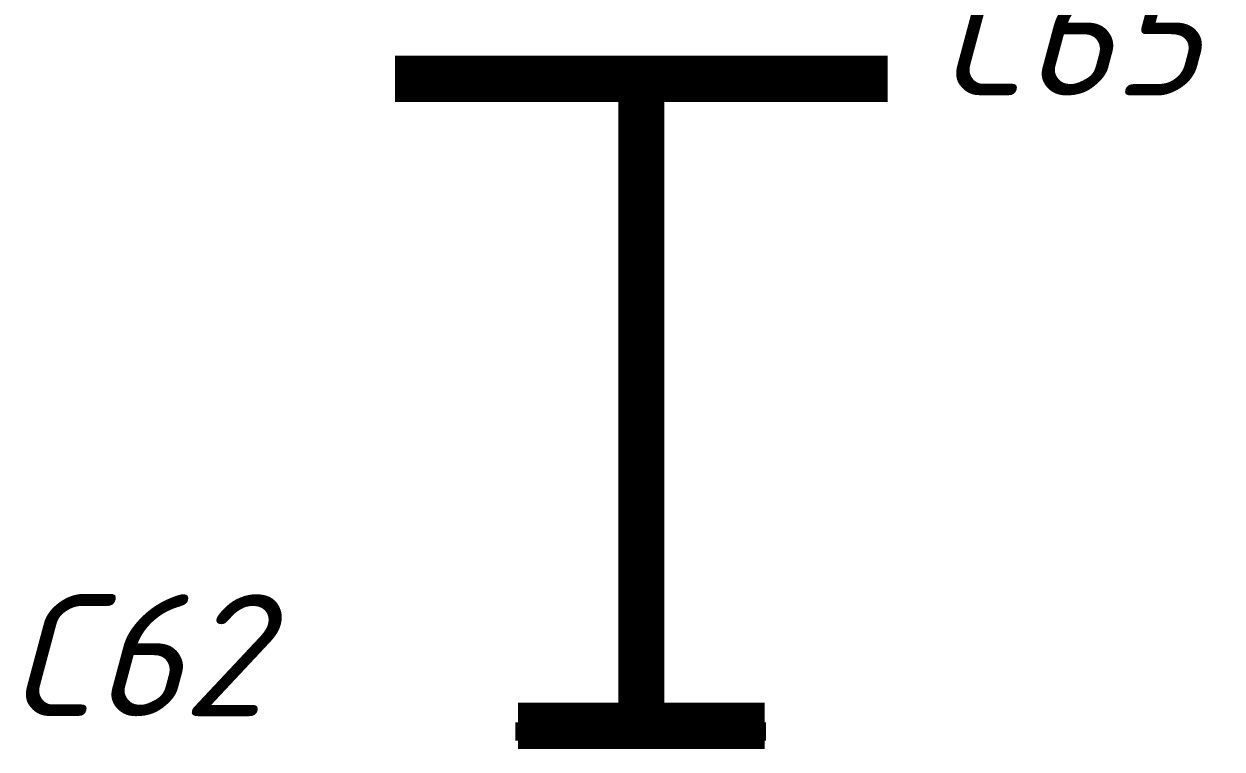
# Model space of a CAD drawing. Header units: inches. Extents: x 0 to 841, y 0 to 594.
# Drawn here: x 597.49 to 616.93, y 489.62 to 501.37 of the extents above; entities that cross this region are included whole.
import ezdxf

# ---------------------------------------------------------------- set-up
doc = ezdxf.new("R2010")
doc.units = ezdxf.units.IN
doc.layers.add('Sheet', color=255, linetype='Continuous')
doc.styles.get("Standard").update_dxf_attribs({"font": 'isocpeui.ttf'})

msp = doc.modelspace()

# ---------------------------------------------------------------- linework, layer by layer
at = {"layer": 'Sheet'}
for points in [[(611.504, 500.48, 0.749, 0.749, 0), (603.509, 500.48, 0.749, 0.749, 0)], [(607.506, 500.48, 0.749, 0.749, 0), (607.506, 495, 0.749, 0.749, 0)], [(607.506, 499.986, 0.3, 0.3, 0), (607.506, 495, 0.3, 0.3, 0)], [(607.506, 495, 0.749, 0.749, 0), (607.506, 489.992, 0.749, 0.749, 0)], [(607.506, 495, 0.3, 0.3, 0), (607.506, 489.902, 0.3, 0.3, 0)], [(605.507, 489.992, 0.749, 0.749, 0), (609.505, 489.992, 0.749, 0.749, 0)], [(605.463, 489.902, 0.3, 0.3, 0), (609.527, 489.902, 0.3, 0.3, 0)]]:
    msp.add_lwpolyline(points, format="xyseb", dxfattribs=at)

# ---------------------------------------------------------------- texts
for s, p in [('C65', (612.29, 500.211)), ('C62', (597.198, 490.149))]:
    msp.add_text(s, height=1.9764, dxfattribs=at).set_placement(p)

doc.saveas('drawing.dxf')
